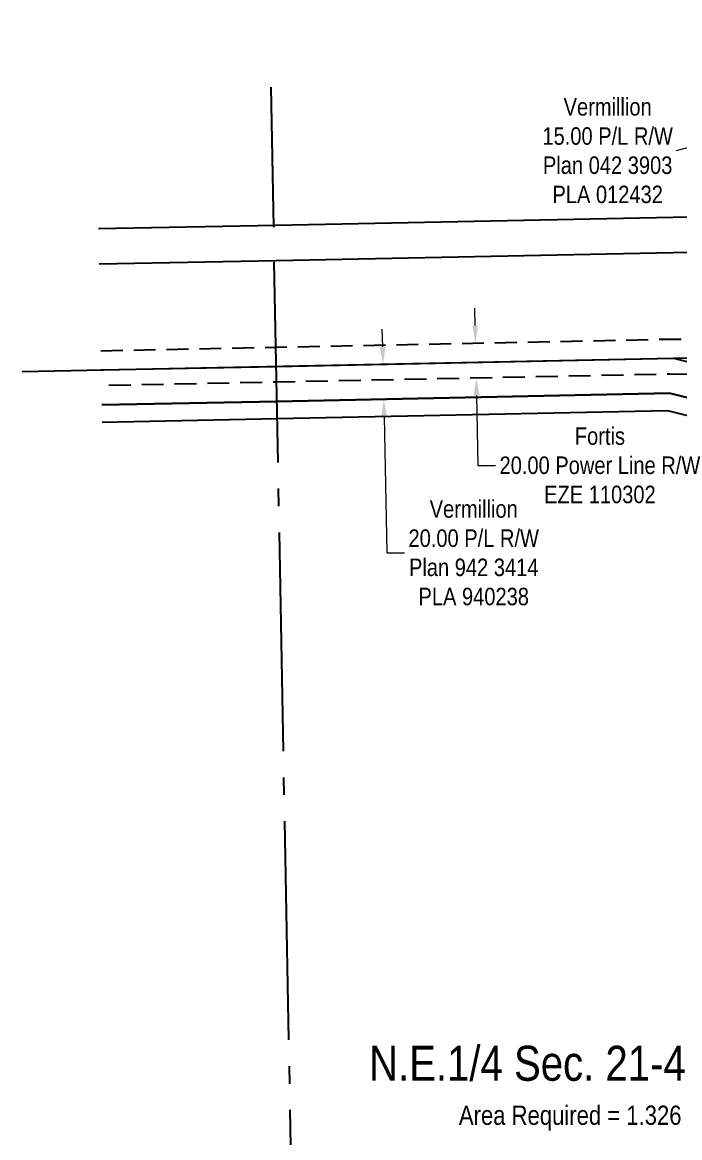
# Model space of a CAD drawing. Extents: x 583854 to 591751, y 5898015 to 5905299.
# Drawn here: x 586862 to 587238, y 5900433 to 5901071 of the extents above; entities that cross this region are included whole.
import ezdxf
from ezdxf.enums import TextEntityAlignment as Align

# ---------------------------------------------------------------- set-up
doc = ezdxf.new("R2010")
doc.units = 0
doc.header["$LTSCALE"] = 5
doc.header["$PDSIZE"] = 0.5
doc.linetypes.add('foc-FLOWLINE', pattern=[3.75, 2.5, -1.25])
doc.linetypes.add('foc-QUARTERLINE', pattern=[33, 25, -3, 2, -3])
doc.layers.get('Defpoints').update_dxf_attribs({"color": 9})
for name, color, linetype in [('AS-POWER', 104, 'foc-POWER'), ('C-SYMBOL', 7, 'Continuous'), ('F-EZE', 190, 'foc-FLOWLINE'), ('F-RW', 190, 'Continuous'), ('L-AREAREQUIRED', 7, 'Continuous'), ('L-QSEC', 8, 'foc-QUARTERLINE'), ('L-SEC', 7, 'Continuous')]:
    doc.layers.add(name, color=color, linetype=linetype)
doc.layers.add('F-EZE-T', color=190, linetype='Continuous', lineweight=9)
doc.layers.add('F-RW-T', color=190, linetype='Continuous', lineweight=9)
doc.styles.add('100L', font='ARIALN.TTF', dxfattribs={"height": 11})
doc.styles.add('175L', font='ARIALN.TTF', dxfattribs={"height": 20})
doc.styles.add('80CG', font='ARIALN.TTF', dxfattribs={"height": 10})
doc.styles.add('foc-LtypeFont', font='ARIALN.TTF', dxfattribs={"height": 7.35})
doc.linetypes.add('foc-POWER', pattern='A,6,-1,["P",foc-LtypeFont,S=0.2,R=0,X=-0.625,Y=-0.75],-1.24,4', length=12.24)
doc.linetypes.add('foc-POWER-NOLINE', pattern='A,0,-4,["P",foc-LtypeFont,S=0.2,R=0,X=-0.625,Y=-0.75],-8.24', length=12.24)
doc.dimstyles.new('Compass 5 000', dxfattribs={"dimscale": 5, "dimtxt": 9, "dimasz": 2, "dimexe": 0.2, "dimexo": 0.0625, "dimgap": 0.5, "dimtad": 0, "dimtih": 1, "dimtoh": 1, "dimzin": 0, "dimdsep": 46, "dimtxsty": '80CG', "dimcen": 0.1, "dimse1": 1, "dimse2": 1, "dimclrd": 256, "dimclrt": 256, "dimaunit": 1, "dimadec": 4, "dimazin": 0, "dimtfac": 0.06, "dimtofl": 0, "dimtmove": 0, "dimatfit": 1, "dimfxl": 0.2, "dimtolj": 1, "dimtzin": 0, "dimlwd": -1, "dimarcsym": 0})

# ---------------------------------------------------------------- blocks, each defined once
blk = doc.blocks.new('*D454')
at = {"layer": 'Defpoints', "color": 0, "transparency": 16777216}
for p in [(587152.65, 5900887.93), (587153.05, 5900867.95), (587121.57, 5900867.31)]:
    blk.add_point(p, dxfattribs=at)
at = {"layer": 'F-EZE-T', "transparency": 16777216}
for p, q in [((587120.96, 5900897.29), (587120.76, 5900907.29)), ((587121.77, 5900857.31), (587122.59, 5900817.43)), ((587122.59, 5900817.43), (587132.59, 5900817.43))]:
    blk.add_line(p, q, dxfattribs=at)
for points in [[(587122.63, 5900897.33), (587119.29, 5900897.26), (587121.16, 5900887.29)], [(587123.44, 5900857.34), (587120.11, 5900857.28), (587121.57, 5900867.31)]]:
    blk.add_solid(points, dxfattribs=at)
at = {"layer": 'F-EZE-T', "transparency": 16777216, "insert": (587192.18, 5900817.43), "char_height": 10, "attachment_point": 5, "style": '80CG'}
blk.add_mtext('\\A1;Fortis\\P20.00 Power Line R/W\\PEZE 110302', dxfattribs=at)
blk = doc.blocks.new('*D463')
at = {"layer": 'Defpoints', "color": 0, "transparency": 16777216}
for p in [(587292.44, 5901012.16), (587334.3, 5900912.5), (587319.79, 5900908.66)]:
    blk.add_point(p, dxfattribs=at)
at = {"layer": 'F-RW-T', "transparency": 16777216}
for p, q in [((587316.61, 5901018.55), (587326.28, 5901021.11)), ((587282.77, 5901009.61), (587235.69, 5900997.16))]:
    blk.add_line(p, q, dxfattribs=at)
for points in [[(587316.19, 5901020.16), (587317.04, 5901016.94), (587306.94, 5901015.99)], [(587282.34, 5901011.22), (587283.2, 5901007.99), (587292.44, 5901012.16)]]:
    blk.add_solid(points, dxfattribs=at)
at = {"layer": 'F-RW-T', "transparency": 16777216, "insert": (587196.61, 5900997.16), "char_height": 10, "attachment_point": 5, "style": '80CG'}
blk.add_mtext('\\A1;Vermillion\\P15.00 P/L R/W\\PPlan 042 3903\\PPLA 012432', dxfattribs=at)
blk = doc.blocks.new('*D467')
at = {"layer": 'Defpoints', "color": 0, "transparency": 16777216}
for p in [(587084.51, 5900875.54), (587068.8, 5900855.23), (587084.92, 5900855.56)]:
    blk.add_point(p, dxfattribs=at)
at = {"layer": 'F-RW-T', "transparency": 16777216}
for p, q in [((587068.18, 5900885.21), (587067.97, 5900895.2)), ((587069, 5900845.23), (587070.61, 5900767.45)), ((587070.61, 5900767.45), (587080.61, 5900767.45))]:
    blk.add_line(p, q, dxfattribs=at)
for points in [[(587069.84, 5900885.24), (587066.51, 5900885.17), (587068.39, 5900875.21)], [(587070.67, 5900845.26), (587067.34, 5900845.19), (587068.8, 5900855.23)]]:
    blk.add_solid(points, dxfattribs=at)
at = {"layer": 'F-RW-T', "transparency": 16777216, "insert": (587120.15, 5900767.45), "char_height": 10, "attachment_point": 5, "style": '80CG'}
blk.add_mtext('\\A1;Vermillion\\P20.00 P/L R/W\\PPlan 942 3414\\PPLA 940238', dxfattribs=at)

msp = doc.modelspace()

# ---------------------------------------------------------------- linework, layer by layer
at = {"layer": 'AS-POWER', "flags": 128}
msp.add_lwpolyline([(587234.24, 5900878.58), (587327.175, 5900880.721)], dxfattribs=at)
at = {"layer": 'AS-POWER', "linetype": 'foc-POWER-NOLINE', "flags": 128}
msp.add_lwpolyline([(586862.488, 5900871.073), (587234.24, 5900878.58)], dxfattribs=at)
at = {"layer": 'F-EZE', "flags": 128}
msp.add_lwpolyline([(586907.309, 5900882.94), (587007.24, 5900884.974), (587232.109, 5900889.552), (587253.725, 5900889.258), (587269.276, 5900889.048), (587279.643, 5900888.907), (587295.276, 5900888.269), (587295.351, 5900886.501), (587295.612, 5900873.229), (587299.161, 5900873.299), (587300.364, 5900868.633), (587284.812, 5900868.845), (587274.484, 5900868.829), (587272.958, 5900869.006), (587258.893, 5900869.196), (587232.178, 5900869.559), (587007.614, 5900864.988), (586907.683, 5900862.953)], dxfattribs=at)
at = {"layer": 'F-RW'}
for points in [[(586907.514, 5900871.975), (587007.446, 5900873.978), (587234.24, 5900878.58), (587257.988, 5900872.708)], [(586907.889, 5900851.969), (587007.82, 5900853.967), (587231.995, 5900858.598), (587263.646, 5900850.746)], [(587263.646, 5900850.746), (587231.995, 5900858.598), (587007.82, 5900853.967), (586907.889, 5900851.969)], [(587793.555, 5900385.954), (587714.314, 5900658.286), (587708.736, 5900677.459), (587673.856, 5900797.341), (587666.943, 5900821.099), (587617.483, 5900836.967), (587607.514, 5900836.749), (587592.525, 5900836.42), (587434.247, 5900832.954), (587397.072, 5900832.139), (587381.635, 5900831.801), (587366.197, 5900831.463), (587357.517, 5900831.273), (587339.563, 5900830.879), (587319.14, 5900830.432), (587309.541, 5900830.223), (587305.22, 5900830.128), (587293.547, 5900833.024), (587283.037, 5900835.632), (587266.481, 5900839.739), (587249.939, 5900843.843), (587230.875, 5900848.573), (587008.007, 5900843.969), (586908.077, 5900841.969)]]:
    msp.add_lwpolyline(points, dxfattribs=at)
at = {"layer": 'L-QSEC'}
for p, q in [((587005.961, 5900953.575), (587004.48, 5901033.409)), ((587020.802, 5900159.238), (587006.334, 5900933.471))]:
    msp.add_line(p, q, dxfattribs=at)
at = {"layer": 'L-SEC'}
for p, q in [((587408.756, 5900962.611), (587006.996, 5900954.481)), ((587006.996, 5900954.481), (586906.004, 5900952.61)), ((587007.369, 5900934.376), (587409.131, 5900942.507)), ((586906.381, 5900932.506), (587007.369, 5900934.376))]:
    msp.add_line(p, q, dxfattribs=at)

# ---------------------------------------------------------------- texts
at = {"layer": 'C-SYMBOL', "color": 3, "style": '175L'}
msp.add_text('N.E.1/4 Sec. 21-49-12-W.5M.', height=19.99084, dxfattribs=at).set_placement((587210.591, 5900459.895), align=Align.BOTTOM_CENTER)
at = {"layer": 'L-AREAREQUIRED', "color": 5, "style": '100L'}
msp.add_text('Area Required = 1.326 ha  3.28 Ac.', height=10.99496, dxfattribs=at).set_placement((587210.591, 5900437.405), align=Align.BOTTOM_CENTER)

# ---------------------------------------------------------------- dimensions: what is measured, and where the dimension line sits
at = {"layer": 'F-EZE-T'}
dim = msp.add_linear_dim(base=(587121.57, 5900867.307), p1=(587152.647, 5900887.935), p2=(587153.054, 5900867.948), angle=271.166229, text='Fortis\\P20.00 Power Line R/W\\PEZE 110302', dimstyle='Compass 5 000', dxfattribs=at)
dim.commit()
dim.dimension.update_dxf_attribs({"geometry": '*D454', "text_midpoint": (587192.179, 5900817.43), "dimtype": 161})
at = {"layer": 'F-RW-T', "color": 62}
dim = msp.add_linear_dim(base=(587292.438, 5901012.161), p1=(587334.296, 5900912.498), p2=(587319.79, 5900908.664), angle=194.803607, text='Vermillion\\P15.00 P/L R/W\\PPlan 042 3903\\PPLA 012432', dimstyle='Compass 5 000', dxfattribs=at)
dim.commit()
dim.dimension.update_dxf_attribs({"geometry": '*D463', "text_midpoint": (587196.607, 5900997.165), "dimtype": 161})
at = {"layer": 'F-RW-T'}
dim = msp.add_linear_dim(base=(587068.798, 5900855.227), p1=(587084.506, 5900875.542), p2=(587084.918, 5900855.56), angle=271.183512, text='Vermillion\\P20.00 P/L R/W\\PPlan 942 3414\\PPLA 940238', dimstyle='Compass 5 000', dxfattribs=at)
dim.commit()
dim.dimension.update_dxf_attribs({"geometry": '*D467', "text_midpoint": (587120.151, 5900767.452), "dimtype": 161})

doc.saveas('drawing.dxf')
